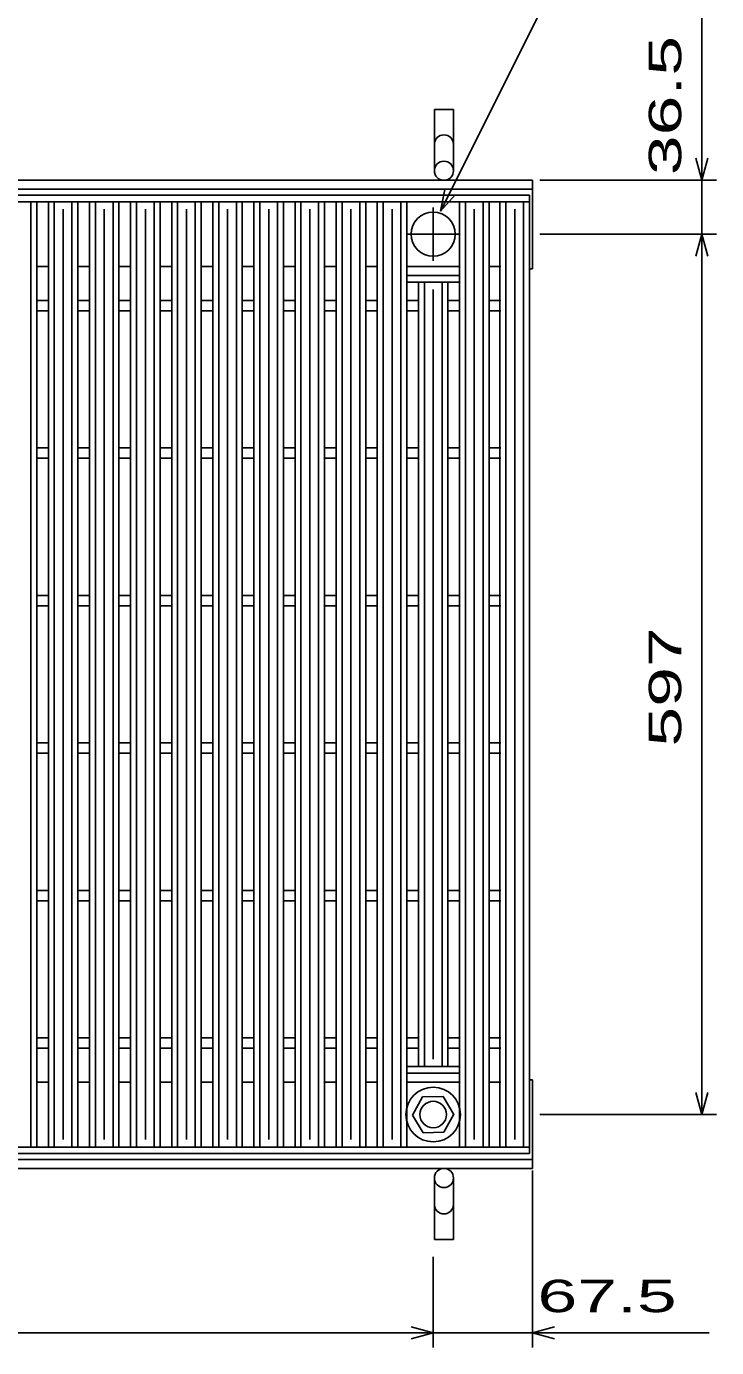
# Model space of a CAD drawing. Units: millimetres, scale not verified. Extents: x -1820 to 1731, y -1282 to 1054.
# Drawn here: x -693 to -225, y -303 to 593 of the extents above; entities that cross this region are included whole.
import ezdxf
from ezdxf.enums import TextEntityAlignment as Align

# ---------------------------------------------------------------- set-up
doc = ezdxf.new("R2010")
doc.units = ezdxf.units.MM
doc.header["$LTSCALE"] = 10
doc.linetypes.add('CHAIN', pattern=[18.5, 12, -1.5, 3.5, -1.5])
for name, color, linetype, lineweight in [('16', 3, 'Continuous', 25), ('19', 6, 'Continuous', 25), ('22', 2, 'Continuous', 25)]:
    doc.layers.add(name, color=color, linetype=linetype, lineweight=lineweight)
doc.styles.add('ベクトル', font='')
doc.styles.get('ベクトル').set_extended_font_data('ベクトル')

msp = doc.modelspace()

# ---------------------------------------------------------------- linework, layer by layer
at = {"layer": '16'}
for p, q in [((-1348, 478.5), (-352, 478.5)), ((-352, 474), (-352, 478.5)), ((-1348, 474), (-352, 474)), ((-706.3, 474), (-686.3, 474)), ((-690.3, -167), (-690.3, 474)), ((-686.3, -167), (-686.3, 474)), ((-678.4, -167), (-678.4, 474)), ((-678.4, 474), (-658.4, 474)), ((-674.4, -167), (-674.4, 474)), ((-668.4, -162), (-668.4, 469)), ((-662.4, -167), (-662.4, 474)), ((-658.4, -167), (-658.4, 474)), ((-650.5, -167), (-650.5, 474)), ((-650.5, 474), (-630.5, 474)), ((-646.5, -167), (-646.5, 474)), ((-640.5, -162), (-640.5, 469)), ((-634.5, -167), (-634.5, 474)), ((-630.5, -167), (-630.5, 474)), ((-622.6, -167), (-622.6, 474)), ((-622.6, 474), (-602.6, 474)), ((-618.6, -167), (-618.6, 474)), ((-612.6, -162), (-612.6, 469)), ((-606.6, -167), (-606.6, 474)), ((-602.6, -167), (-602.6, 474)), ((-594.7, -167), (-594.7, 474)), ((-594.7, 474), (-574.7, 474)), ((-590.7, -167), (-590.7, 474)), ((-584.7, -162), (-584.7, 469)), ((-578.7, -167), (-578.7, 474)), ((-574.7, -167), (-574.7, 474)), ((-566.8, -167), (-566.8, 474)), ((-566.8, 474), (-546.8, 474)), ((-562.8, -167), (-562.8, 474)), ((-556.8, -162), (-556.8, 469)), ((-550.8, -167), (-550.8, 474)), ((-546.8, -167), (-546.8, 474)), ((-538.9, -167), (-538.9, 474)), ((-538.9, 474), (-518.9, 474)), ((-534.9, -167), (-534.9, 474)), ((-528.9, -162), (-528.9, 469)), ((-522.9, -167), (-522.9, 474)), ((-518.9, -167), (-518.9, 474)), ((-511, -167), (-511, 474)), ((-511, 474), (-491, 474)), ((-507, -167), (-507, 474)), ((-501, -162), (-501, 469)), ((-495, -167), (-495, 474)), ((-491, -167), (-491, 474)), ((-483.1, -167), (-483.1, 474)), ((-483.1, 474), (-463.1, 474)), ((-479.1, -167), (-479.1, 474)), ((-473.1, -162), (-473.1, 469)), ((-467.1, -167), (-467.1, 474)), ((-463.1, -167), (-463.1, 474)), ((-455.2, -167), (-455.2, 474)), ((-455.2, 474), (-435.2, 474)), ((-451.2, -167), (-451.2, 474)), ((-445.2, -162), (-445.2, 469)), ((-439.2, -167), (-439.2, 474)), ((-435.2, -167), (-435.2, 474)), ((-399.4, -167), (-399.4, 474)), ((-399.4, 474), (-379.4, 474)), ((-395.4, -167), (-395.4, 474)), ((-389.4, -162), (-389.4, 469)), ((-383.4, -167), (-383.4, 474)), ((-379.4, -167), (-379.4, 474)), ((-372, -167), (-372, 474)), ((-372, 474), (-352, 474)), ((-368, -167), (-368, 474)), ((-362, -162), (-362, 469)), ((-356, -167), (-356, 474)), ((-352, -167), (-352, 474)), ((-686.3, 430), (-678.4, 430)), ((-658.4, 430), (-650.5, 430)), ((-630.5, 430), (-622.6, 430)), ((-602.6, 430), (-594.7, 430)), ((-574.7, 430), (-566.8, 430)), ((-546.8, 430), (-538.9, 430)), ((-518.9, 430), (-511, 430)), ((-491, 430), (-483.1, 430)), ((-463.1, 430), (-455.2, 430)), ((-435.2, 430), (-399.4, 430)), ((-435.2, 424), (-399.4, 424)), ((-435.2, 419.5), (-435.2, 424)), ((-399.4, 419.5), (-399.4, 424)), ((-379.4, 430), (-371.5, 430)), ((-435.2, 419.5), (-399.4, 419.5)), ((-427.3, -112.5), (-427.3, 419.5)), ((-427.3, 419.5), (-407.3, 419.5)), ((-423.3, -112.5), (-423.3, 419.5)), ((-417.3, -107.5), (-417.3, 414.5)), ((-411.3, -112.5), (-411.3, 419.5)), ((-407.3, -112.5), (-407.3, 419.5)), ((-686.3, 407), (-678.4, 407)), ((-658.4, 407), (-650.5, 407)), ((-630.5, 407), (-622.6, 407)), ((-602.6, 407), (-594.7, 407)), ((-574.7, 407), (-566.8, 407)), ((-546.8, 407), (-538.9, 407)), ((-518.9, 407), (-511, 407)), ((-491, 407), (-483.1, 407)), ((-463.1, 407), (-455.2, 407)), ((-435.2, 407), (-427.3, 407)), ((-407.3, 407), (-399.4, 407)), ((-379.4, 407), (-371.5, 407)), ((-686.3, 400), (-678.4, 400)), ((-658.4, 400), (-650.5, 400)), ((-630.5, 400), (-622.6, 400)), ((-602.6, 400), (-594.7, 400)), ((-574.7, 400), (-566.8, 400)), ((-546.8, 400), (-538.9, 400)), ((-518.9, 400), (-511, 400)), ((-491, 400), (-483.1, 400)), ((-463.1, 400), (-455.2, 400)), ((-435.2, 400), (-427.3, 400)), ((-407.3, 400), (-399.4, 400)), ((-379.4, 400), (-371.5, 400)), ((-686.3, 307), (-678.4, 307)), ((-658.4, 307), (-650.5, 307)), ((-630.5, 307), (-622.6, 307)), ((-602.6, 307), (-594.7, 307)), ((-574.7, 307), (-566.8, 307)), ((-546.8, 307), (-538.9, 307)), ((-518.9, 307), (-511, 307)), ((-491, 307), (-483.1, 307)), ((-463.1, 307), (-455.2, 307)), ((-435.2, 307), (-427.3, 307)), ((-407.3, 307), (-399.4, 307)), ((-379.4, 307), (-371.5, 307)), ((-686.3, 300), (-678.4, 300)), ((-658.4, 300), (-650.5, 300)), ((-630.5, 300), (-622.6, 300)), ((-602.6, 300), (-594.7, 300)), ((-574.7, 300), (-566.8, 300)), ((-546.8, 300), (-538.9, 300)), ((-518.9, 300), (-511, 300)), ((-491, 300), (-483.1, 300)), ((-463.1, 300), (-455.2, 300)), ((-435.2, 300), (-427.3, 300)), ((-407.3, 300), (-399.4, 300)), ((-379.4, 300), (-371.5, 300)), ((-686.3, 207), (-678.4, 207)), ((-658.4, 207), (-650.5, 207)), ((-630.5, 207), (-622.6, 207)), ((-602.6, 207), (-594.7, 207)), ((-574.7, 207), (-566.8, 207)), ((-546.8, 207), (-538.9, 207)), ((-518.9, 207), (-511, 207)), ((-491, 207), (-483.1, 207)), ((-463.1, 207), (-455.2, 207)), ((-435.2, 207), (-427.3, 207)), ((-407.3, 207), (-399.4, 207)), ((-379.4, 207), (-371.5, 207)), ((-686.3, 200), (-678.4, 200)), ((-658.4, 200), (-650.5, 200)), ((-630.5, 200), (-622.6, 200)), ((-602.6, 200), (-594.7, 200)), ((-574.7, 200), (-566.8, 200)), ((-546.8, 200), (-538.9, 200)), ((-518.9, 200), (-511, 200)), ((-491, 200), (-483.1, 200)), ((-463.1, 200), (-455.2, 200)), ((-435.2, 200), (-427.3, 200)), ((-407.3, 200), (-399.4, 200)), ((-379.4, 200), (-371.5, 200)), ((-686.3, 107), (-678.4, 107)), ((-686.3, 100), (-678.4, 100)), ((-658.4, 107), (-650.5, 107)), ((-658.4, 100), (-650.5, 100)), ((-630.5, 107), (-622.6, 107)), ((-630.5, 100), (-622.6, 100)), ((-602.6, 107), (-594.7, 107)), ((-602.6, 100), (-594.7, 100)), ((-574.7, 107), (-566.8, 107)), ((-574.7, 100), (-566.8, 100)), ((-546.8, 107), (-538.9, 107)), ((-546.8, 100), (-538.9, 100)), ((-518.9, 107), (-511, 107)), ((-518.9, 100), (-511, 100)), ((-491, 107), (-483.1, 107)), ((-491, 100), (-483.1, 100)), ((-463.1, 107), (-455.2, 107)), ((-463.1, 100), (-455.2, 100)), ((-435.2, 107), (-427.3, 107)), ((-435.2, 100), (-427.3, 100)), ((-407.3, 107), (-399.4, 107)), ((-407.3, 100), (-399.4, 100)), ((-379.4, 107), (-371.5, 107)), ((-379.4, 100), (-371.5, 100)), ((-686.3, 7), (-678.4, 7)), ((-686.3, 0), (-678.4, 0)), ((-658.4, 7), (-650.5, 7)), ((-658.4, 0), (-650.5, 0)), ((-630.5, 7), (-622.6, 7)), ((-630.5, 0), (-622.6, 0)), ((-602.6, 7), (-594.7, 7)), ((-602.6, 0), (-594.7, 0)), ((-574.7, 7), (-566.8, 7)), ((-574.7, 0), (-566.8, 0)), ((-546.8, 7), (-538.9, 7)), ((-546.8, 0), (-538.9, 0)), ((-518.9, 7), (-511, 7)), ((-518.9, 0), (-511, 0)), ((-491, 7), (-483.1, 7)), ((-491, 0), (-483.1, 0)), ((-463.1, 7), (-455.2, 7)), ((-463.1, 0), (-455.2, 0)), ((-435.2, 7), (-427.3, 7)), ((-435.2, 0), (-427.3, 0)), ((-407.3, 7), (-399.4, 7)), ((-407.3, 0), (-399.4, 0)), ((-379.4, 7), (-371.5, 7)), ((-379.4, 0), (-371.5, 0)), ((-686.3, -93), (-678.4, -93)), ((-658.4, -93), (-650.5, -93)), ((-630.5, -93), (-622.6, -93)), ((-602.6, -93), (-594.7, -93)), ((-574.7, -93), (-566.8, -93)), ((-546.8, -93), (-538.9, -93)), ((-518.9, -93), (-511, -93)), ((-491, -93), (-483.1, -93)), ((-463.1, -93), (-455.2, -93)), ((-435.2, -93), (-427.3, -93)), ((-407.3, -93), (-399.4, -93)), ((-379.4, -93), (-371.5, -93)), ((-686.3, -100), (-678.4, -100)), ((-658.4, -100), (-650.5, -100)), ((-630.5, -100), (-622.6, -100)), ((-602.6, -100), (-594.7, -100)), ((-574.7, -100), (-566.8, -100)), ((-546.8, -100), (-538.9, -100)), ((-518.9, -100), (-511, -100)), ((-491, -100), (-483.1, -100)), ((-463.1, -100), (-455.2, -100)), ((-435.2, -100), (-427.3, -100)), ((-407.3, -100), (-399.4, -100)), ((-379.4, -100), (-371.5, -100)), ((-435.2, -112.5), (-399.4, -112.5)), ((-435.2, -117), (-435.2, -112.5)), ((-427.3, -112.5), (-407.3, -112.5)), ((-399.4, -117), (-399.4, -112.5)), ((-686.3, -123), (-678.4, -123)), ((-658.4, -123), (-650.5, -123)), ((-630.5, -123), (-622.6, -123)), ((-602.6, -123), (-594.7, -123)), ((-574.7, -123), (-566.8, -123)), ((-546.8, -123), (-538.9, -123)), ((-518.9, -123), (-511, -123)), ((-491, -123), (-483.1, -123)), ((-463.1, -123), (-455.2, -123)), ((-435.2, -117), (-399.4, -117)), ((-435.2, -123), (-399.4, -123)), ((-379.4, -123), (-371.5, -123)), ((-424.59, -133.05), (-431.3, -145.34)), ((-410.6, -132.71), (-424.59, -133.05)), ((-403.3, -145), (-410.6, -132.71)), ((-431.3, -145.34), (-424, -157.29)), ((-410.01, -156.95), (-403.3, -144.66)), ((-424, -157.29), (-410.01, -156.95)), ((-1348, -167), (-352, -167)), ((-706.3, -167), (-686.3, -167)), ((-678.4, -167), (-658.4, -167)), ((-650.5, -167), (-630.5, -167)), ((-622.6, -167), (-602.6, -167)), ((-594.7, -167), (-574.7, -167)), ((-566.8, -167), (-546.8, -167)), ((-538.9, -167), (-518.9, -167)), ((-511, -167), (-491, -167)), ((-483.1, -167), (-463.1, -167)), ((-455.2, -167), (-435.2, -167)), ((-399.4, -167), (-379.4, -167)), ((-372, -167), (-352, -167)), ((-352, -171.5), (-352, -167)), ((-1348, -171.5), (-352, -171.5))]:
    msp.add_line(p, q, dxfattribs=at)
at = {"layer": '16', "linetype": 'CHAIN'}
for p, q in [((-417.3, 434), (-417.3, 470)), ((-435.3, 452), (-399.3, 452))]:
    msp.add_line(p, q, dxfattribs=at)
at = {"layer": '16'}
for radius in [18.5, 9]:
    msp.add_circle((-417.3, -145), radius, dxfattribs=at)
for start, end in [(90, 270), (270, 90)]:
    msp.add_arc((-417.3, 452), 15, start, end, dxfattribs=at)
at = {"layer": '19'}
for p, q in [((-416.5, 495), (-416.5, 536.62)), ((-416.5, 536.62), (-403.5, 536.62)), ((-403.5, 536.62), (-403.5, 495)), ((-1350, 488.5), (-350, 488.5)), ((-350, 428.5), (-350, 488.5)), ((-1350, 482.5), (-350, 482.5)), ((-352, 428.5), (-350, 428.5)), ((-352, -121.5), (-350, -121.5)), ((-350, -181.5), (-350, -121.5)), ((-1350, -175.5), (-350, -175.5)), ((-1350, -181.5), (-350, -181.5)), ((-416.5, -188), (-416.5, -229.62)), ((-403.5, -229.62), (-403.5, -188)), ((-416.5, -229.62), (-403.5, -229.62))]:
    msp.add_line(p, q, dxfattribs=at)
for centre in [(-410, 495), (-410, -188)]:
    msp.add_circle(centre, 6.5, dxfattribs=at)
for centre, start, end in [((-410, 512.84), 0, 180), ((-410, -205.84), 180, 0)]:
    msp.add_arc(centre, 6.5, start, end, dxfattribs=at)
at = {"layer": '22', "color": 4}
for p, q in [((-412.3, 467.6), (-332.3, 627.6)), ((-235, 488.5), (-235, 608.5)), ((-235, 488.5), (-239, 503.5)), ((-235, 488.5), (-231, 503.5)), ((-345, 488.5), (-225, 488.5)), ((-235, 452), (-235, 488.5)), ((-412.3, 467.6), (-409.3, 482.2)), ((-412.3, 467.6), (-402.3, 478.6)), ((-345, 452), (-225, 452)), ((-239, 437), (-235, 452)), ((-231, 437), (-235, 452)), ((-235, -145), (-235, 452)), ((-235, -145), (-239, -130)), ((-235, -145), (-231, -130)), ((-345, -145), (-225, -145)), ((-350, -303), (-350, -183)), ((-417.3, -303), (-417.3, -241.5)), ((-1282.2, -293), (-417.3, -293)), ((-417.3, -293), (-432.3, -289)), ((-432.3, -297), (-417.3, -293)), ((-417.3, -293), (-350, -293)), ((-350, -293), (-335, -289)), ((-335, -297), (-350, -293)), ((-350, -293), (-230, -293))]:
    msp.add_line(p, q, dxfattribs=at)

# ---------------------------------------------------------------- texts
at = {"layer": '22', "style": 'ベクトル', "width": 1.65}
for s, p in [(' 36.5 ', (-260, 478.5)), (' 597 ', (-260, 91))]:
    msp.add_text(s, height=21.99, rotation=90, dxfattribs=at).set_placement(p, align=Align.MIDDLE_LEFT)
msp.add_text(' 67.5 ', height=21.99, dxfattribs=at).set_placement((-360, -268), align=Align.MIDDLE_LEFT)

doc.saveas('drawing.dxf')
